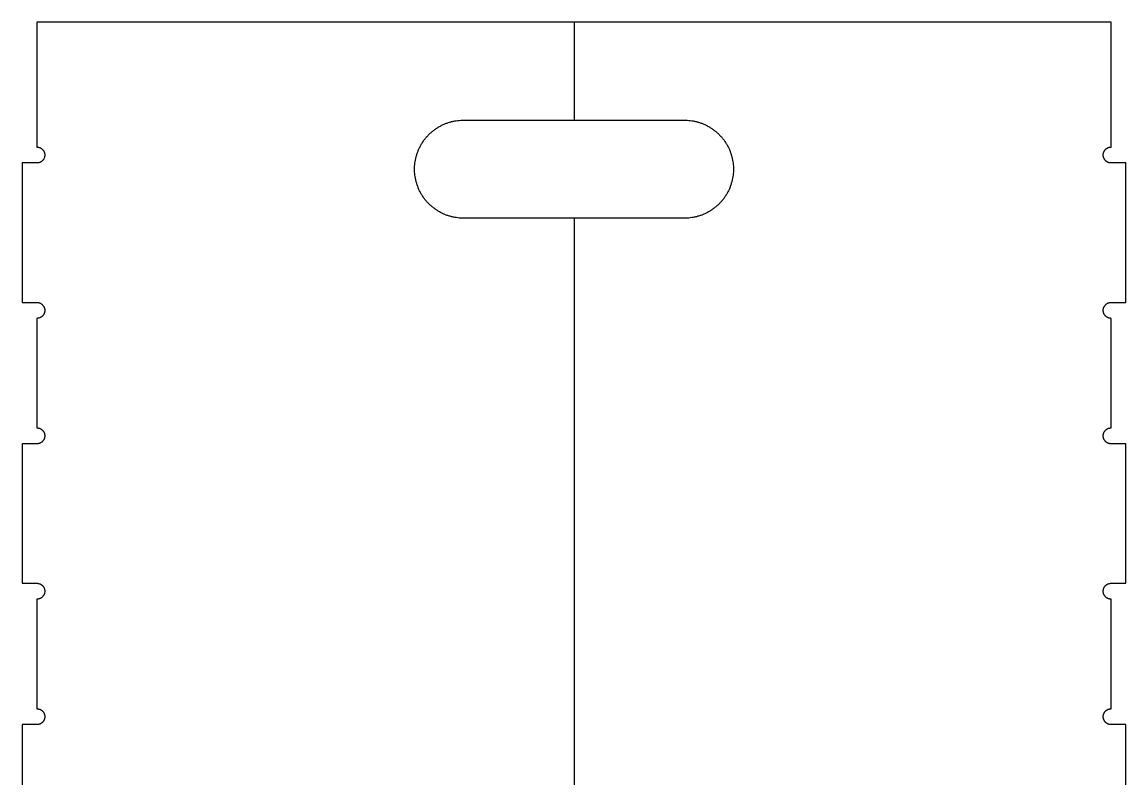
# Model space of a CAD drawing. Header units: millimetres. Extents: x -3003 to 2440, y -88 to 1748.
# Drawn here: x -1476.2 to -1026.2, y 1439.7 to 1748.4 of the extents above; entities that cross this region are included whole.
import ezdxf

# ---------------------------------------------------------------- set-up
doc = ezdxf.new("R2010")
doc.units = ezdxf.units.MM
doc.header["$MEASUREMENT"] = 0
doc.layers.add('LAID OUT PARTS', color=7, linetype='Continuous', true_color=0x000000)

msp = doc.modelspace()

# ---------------------------------------------------------------- linework, layer by layer
at = {"layer": 'LAID OUT PARTS'}
for p, q in [((-1251.18, 1748.39, -6), (-1251.18, 1708.39, -6)), ((-1251.18, 1748.39), (-1251.18, 1708.39)), ((-1251.18, 1668.39, -6), (-1251.18, 1124.39, -6)), ((-1251.18, 1668.39), (-1251.18, 1124.39))]:
    msp.add_line(p, q, dxfattribs=at)
for points, degree in [([(-1032.18, 1748.39, -6), (-1251.18, 1748.39, -6), (-1470.18, 1748.39, -6)], 2), ([(-1470.18, 1748.39, -6), (-1470.18, 1748.39, -3), (-1470.18, 1748.39)], 2), ([(-1032.18, 1748.39), (-1251.18, 1748.39), (-1470.18, 1748.39)], 2), ([(-1470.18, 1748.39, -6), (-1470.18, 1722.91, -6), (-1470.18, 1697.42, -6)], 2), ([(-1470.18, 1748.39), (-1470.18, 1722.91), (-1470.18, 1697.42)], 2), ([(-1032.18, 1748.39, -3), (-1251.18, 1748.39, -3), (-1470.18, 1748.39, -3)], 2), ([(-1470.18, 1748.39, -3), (-1470.18, 1722.91, -3), (-1470.18, 1697.42, -3)], 2), ([(-1251.18, 1748.39, -6), (-1251.18, 1748.39, -3), (-1251.18, 1748.39)], 2), ([(-1032.18, 1697.42, -6), (-1032.18, 1722.91, -6), (-1032.18, 1748.39, -6)], 2), ([(-1032.18, 1748.39, -6), (-1032.18, 1748.39, -3), (-1032.18, 1748.39)], 2), ([(-1032.18, 1697.42), (-1032.18, 1722.91), (-1032.18, 1748.39)], 2), ([(-1032.18, 1697.42, -3), (-1032.18, 1722.91, -3), (-1032.18, 1748.39, -3)], 2), ([(-1470.18, 1722.91, -6), (-1470.18, 1722.91, -3), (-1470.18, 1722.91)], 2), ([(-1032.18, 1722.91, -6), (-1032.18, 1722.91, -3), (-1032.18, 1722.91)], 2), ([(-1296.18, 1708.39, -6), (-1296.18, 1708.39, -3), (-1296.18, 1708.39)], 2), ([(-1296.18, 1708.39, -6), (-1266.18, 1708.39, -6), (-1236.18, 1708.39, -6), (-1206.18, 1708.39, -6)], 3), ([(-1296.18, 1708.39), (-1266.18, 1708.39), (-1236.18, 1708.39), (-1206.18, 1708.39)], 3), ([(-1296.18, 1708.39, -3), (-1266.18, 1708.39, -3), (-1236.18, 1708.39, -3), (-1206.18, 1708.39, -3)], 3), ([(-1251.18, 1708.39, -6), (-1251.18, 1708.39, -3), (-1251.18, 1708.39)], 2), ([(-1206.18, 1708.39, -6), (-1206.18, 1708.39, -3), (-1206.18, 1708.39)], 2), ([(-1470.18, 1697.42, -6), (-1470.18, 1697.42, -3), (-1470.18, 1697.42)], 2), ([(-1032.18, 1697.42, -6), (-1032.18, 1697.42, -3), (-1032.18, 1697.42)], 2), ([(-1466.93, 1694.17, -6), (-1466.93, 1694.17, -3), (-1466.93, 1694.17)], 2), ([(-1035.43, 1694.17, -6), (-1035.43, 1694.17, -3), (-1035.43, 1694.17)], 2), ([(-1034.48, 1696.47, -6), (-1034.48, 1696.47, -3), (-1034.48, 1696.47)], 2), ([(-1470.18, 1690.92, -6), (-1473.18, 1690.92, -6), (-1476.18, 1690.92, -6)], 2), ([(-1476.18, 1690.92, -6), (-1476.18, 1690.92, -3), (-1476.18, 1690.92)], 2), ([(-1470.18, 1690.92), (-1473.18, 1690.92), (-1476.18, 1690.92)], 2), ([(-1476.18, 1690.92, -6), (-1476.18, 1662.48, -6), (-1476.18, 1634.05, -6)], 2), ([(-1476.18, 1690.92), (-1476.18, 1662.48), (-1476.18, 1634.05)], 2), ([(-1470.18, 1690.92, -3), (-1473.18, 1690.92, -3), (-1476.18, 1690.92, -3)], 2), ([(-1476.18, 1690.92, -3), (-1476.18, 1662.48, -3), (-1476.18, 1634.05, -3)], 2), ([(-1473.18, 1690.92, -6), (-1473.18, 1690.92, -3), (-1473.18, 1690.92)], 2), ([(-1470.18, 1690.92, -6), (-1470.18, 1690.92, -3), (-1470.18, 1690.92)], 2), ([(-1316.18, 1688.39, -6), (-1316.18, 1688.39, -3), (-1316.18, 1688.39)], 2), ([(-1186.18, 1688.39, -6), (-1186.18, 1688.39, -3), (-1186.18, 1688.39)], 2), ([(-1034.48, 1691.87, -6), (-1034.48, 1691.87, -3), (-1034.48, 1691.87)], 2), ([(-1026.18, 1690.92, -6), (-1029.18, 1690.92, -6), (-1032.18, 1690.92, -6)], 2), ([(-1032.18, 1690.92, -6), (-1032.18, 1690.92, -3), (-1032.18, 1690.92)], 2), ([(-1026.18, 1690.92), (-1029.18, 1690.92), (-1032.18, 1690.92)], 2), ([(-1026.18, 1690.92, -3), (-1029.18, 1690.92, -3), (-1032.18, 1690.92, -3)], 2), ([(-1029.18, 1690.92, -6), (-1029.18, 1690.92, -3), (-1029.18, 1690.92)], 2), ([(-1026.18, 1634.05, -6), (-1026.18, 1662.48, -6), (-1026.18, 1690.92, -6)], 2), ([(-1026.18, 1690.92, -6), (-1026.18, 1690.92, -3), (-1026.18, 1690.92)], 2), ([(-1026.18, 1634.05), (-1026.18, 1662.48), (-1026.18, 1690.92)], 2), ([(-1026.18, 1634.05, -3), (-1026.18, 1662.48, -3), (-1026.18, 1690.92, -3)], 2), ([(-1296.18, 1668.39, -6), (-1296.18, 1668.39, -3), (-1296.18, 1668.39)], 2), ([(-1206.18, 1668.39, -6), (-1236.18, 1668.39, -6), (-1266.18, 1668.39, -6), (-1296.18, 1668.39, -6)], 3), ([(-1206.18, 1668.39), (-1236.18, 1668.39), (-1266.18, 1668.39), (-1296.18, 1668.39)], 3), ([(-1206.18, 1668.39, -3), (-1236.18, 1668.39, -3), (-1266.18, 1668.39, -3), (-1296.18, 1668.39, -3)], 3), ([(-1251.18, 1668.39, -6), (-1251.18, 1668.39, -3), (-1251.18, 1668.39)], 2), ([(-1206.18, 1668.39, -6), (-1206.18, 1668.39, -3), (-1206.18, 1668.39)], 2), ([(-1476.18, 1662.48, -6), (-1476.18, 1662.48, -3), (-1476.18, 1662.48)], 2), ([(-1026.18, 1662.48, -6), (-1026.18, 1662.48, -3), (-1026.18, 1662.48)], 2), ([(-1476.18, 1634.05, -6), (-1476.18, 1634.05, -3), (-1476.18, 1634.05)], 2), ([(-1476.18, 1634.05, -6), (-1473.18, 1634.05, -6), (-1470.18, 1634.05, -6)], 2), ([(-1476.18, 1634.05), (-1473.18, 1634.05), (-1470.18, 1634.05)], 2), ([(-1476.18, 1634.05, -3), (-1473.18, 1634.05, -3), (-1470.18, 1634.05, -3)], 2), ([(-1473.18, 1634.05, -6), (-1473.18, 1634.05, -3), (-1473.18, 1634.05)], 2), ([(-1470.18, 1634.05, -6), (-1470.18, 1634.05, -3), (-1470.18, 1634.05)], 2), ([(-1032.18, 1634.05, -6), (-1032.18, 1634.05, -3), (-1032.18, 1634.05)], 2), ([(-1032.18, 1634.05, -6), (-1029.18, 1634.05, -6), (-1026.18, 1634.05, -6)], 2), ([(-1032.18, 1634.05), (-1029.18, 1634.05), (-1026.18, 1634.05)], 2), ([(-1032.18, 1634.05, -3), (-1029.18, 1634.05, -3), (-1026.18, 1634.05, -3)], 2), ([(-1029.18, 1634.05, -6), (-1029.18, 1634.05, -3), (-1029.18, 1634.05)], 2), ([(-1026.18, 1634.05, -6), (-1026.18, 1634.05, -3), (-1026.18, 1634.05)], 2), ([(-1466.93, 1630.8, -6), (-1466.93, 1630.8, -3), (-1466.93, 1630.8)], 2), ([(-1035.43, 1630.8, -6), (-1035.43, 1630.8, -3), (-1035.43, 1630.8)], 2), ([(-1470.18, 1627.55, -6), (-1470.18, 1627.55, -3), (-1470.18, 1627.55)], 2), ([(-1470.18, 1627.55, -6), (-1470.18, 1605.21, -6), (-1470.18, 1582.87, -6)], 2), ([(-1470.18, 1627.55), (-1470.18, 1605.21), (-1470.18, 1582.87)], 2), ([(-1470.18, 1627.55, -3), (-1470.18, 1605.21, -3), (-1470.18, 1582.87, -3)], 2), ([(-1032.18, 1582.87, -6), (-1032.18, 1605.21, -6), (-1032.18, 1627.55, -6)], 2), ([(-1032.18, 1627.55, -6), (-1032.18, 1627.55, -3), (-1032.18, 1627.55)], 2), ([(-1032.18, 1582.87), (-1032.18, 1605.21), (-1032.18, 1627.55)], 2), ([(-1032.18, 1582.87, -3), (-1032.18, 1605.21, -3), (-1032.18, 1627.55, -3)], 2), ([(-1470.18, 1605.21, -6), (-1470.18, 1605.21, -3), (-1470.18, 1605.21)], 2), ([(-1032.18, 1605.21, -6), (-1032.18, 1605.21, -3), (-1032.18, 1605.21)], 2), ([(-1470.18, 1582.87, -6), (-1470.18, 1582.87, -3), (-1470.18, 1582.87)], 2), ([(-1466.93, 1579.62, -6), (-1466.93, 1579.62, -3), (-1466.93, 1579.62)], 2), ([(-1035.43, 1579.62, -6), (-1035.43, 1579.62, -3), (-1035.43, 1579.62)], 2), ([(-1032.18, 1582.87, -6), (-1032.18, 1582.87, -3), (-1032.18, 1582.87)], 2), ([(-1470.18, 1576.37, -6), (-1473.18, 1576.37, -6), (-1476.18, 1576.37, -6)], 2), ([(-1476.18, 1576.37, -6), (-1476.18, 1576.37, -3), (-1476.18, 1576.37)], 2), ([(-1470.18, 1576.37), (-1473.18, 1576.37), (-1476.18, 1576.37)], 2), ([(-1476.18, 1576.37, -6), (-1476.18, 1547.94, -6), (-1476.18, 1519.5, -6)], 2), ([(-1476.18, 1576.37), (-1476.18, 1547.94), (-1476.18, 1519.5)], 2), ([(-1470.18, 1576.37, -3), (-1473.18, 1576.37, -3), (-1476.18, 1576.37, -3)], 2), ([(-1476.18, 1576.37, -3), (-1476.18, 1547.94, -3), (-1476.18, 1519.5, -3)], 2), ([(-1473.18, 1576.37, -6), (-1473.18, 1576.37, -3), (-1473.18, 1576.37)], 2), ([(-1470.18, 1576.37, -6), (-1470.18, 1576.37, -3), (-1470.18, 1576.37)], 2), ([(-1026.18, 1576.37, -6), (-1029.18, 1576.37, -6), (-1032.18, 1576.37, -6)], 2), ([(-1032.18, 1576.37, -6), (-1032.18, 1576.37, -3), (-1032.18, 1576.37)], 2), ([(-1026.18, 1576.37), (-1029.18, 1576.37), (-1032.18, 1576.37)], 2), ([(-1026.18, 1576.37, -3), (-1029.18, 1576.37, -3), (-1032.18, 1576.37, -3)], 2), ([(-1029.18, 1576.37, -6), (-1029.18, 1576.37, -3), (-1029.18, 1576.37)], 2), ([(-1026.18, 1519.5, -6), (-1026.18, 1547.94, -6), (-1026.18, 1576.37, -6)], 2), ([(-1026.18, 1576.37, -6), (-1026.18, 1576.37, -3), (-1026.18, 1576.37)], 2), ([(-1026.18, 1519.5), (-1026.18, 1547.94), (-1026.18, 1576.37)], 2), ([(-1026.18, 1519.5, -3), (-1026.18, 1547.94, -3), (-1026.18, 1576.37, -3)], 2), ([(-1476.18, 1547.94, -6), (-1476.18, 1547.94, -3), (-1476.18, 1547.94)], 2), ([(-1026.18, 1547.94, -6), (-1026.18, 1547.94, -3), (-1026.18, 1547.94)], 2), ([(-1476.18, 1519.5, -6), (-1476.18, 1519.5, -3), (-1476.18, 1519.5)], 2), ([(-1476.18, 1519.5, -6), (-1473.18, 1519.5, -6), (-1470.18, 1519.5, -6)], 2), ([(-1476.18, 1519.5), (-1473.18, 1519.5), (-1470.18, 1519.5)], 2), ([(-1476.18, 1519.5, -3), (-1473.18, 1519.5, -3), (-1470.18, 1519.5, -3)], 2), ([(-1473.18, 1519.5, -6), (-1473.18, 1519.5, -3), (-1473.18, 1519.5)], 2), ([(-1470.18, 1519.5, -6), (-1470.18, 1519.5, -3), (-1470.18, 1519.5)], 2), ([(-1032.18, 1519.5, -6), (-1032.18, 1519.5, -3), (-1032.18, 1519.5)], 2), ([(-1032.18, 1519.5, -6), (-1029.18, 1519.5, -6), (-1026.18, 1519.5, -6)], 2), ([(-1032.18, 1519.5), (-1029.18, 1519.5), (-1026.18, 1519.5)], 2), ([(-1032.18, 1519.5, -3), (-1029.18, 1519.5, -3), (-1026.18, 1519.5, -3)], 2), ([(-1029.18, 1519.5, -6), (-1029.18, 1519.5, -3), (-1029.18, 1519.5)], 2), ([(-1026.18, 1519.5, -6), (-1026.18, 1519.5, -3), (-1026.18, 1519.5)], 2), ([(-1470.18, 1513, -6), (-1470.18, 1513, -3), (-1470.18, 1513)], 2), ([(-1470.18, 1513, -6), (-1470.18, 1490.67, -6), (-1470.18, 1468.33, -6)], 2), ([(-1470.18, 1513), (-1470.18, 1490.67), (-1470.18, 1468.33)], 2), ([(-1470.18, 1513, -3), (-1470.18, 1490.67, -3), (-1470.18, 1468.33, -3)], 2), ([(-1466.93, 1516.25, -6), (-1466.93, 1516.25, -3), (-1466.93, 1516.25)], 2), ([(-1035.43, 1516.25, -6), (-1035.43, 1516.25, -3), (-1035.43, 1516.25)], 2), ([(-1032.18, 1468.33, -6), (-1032.18, 1490.67, -6), (-1032.18, 1513, -6)], 2), ([(-1032.18, 1513, -6), (-1032.18, 1513, -3), (-1032.18, 1513)], 2), ([(-1032.18, 1468.33), (-1032.18, 1490.67), (-1032.18, 1513)], 2), ([(-1032.18, 1468.33, -3), (-1032.18, 1490.67, -3), (-1032.18, 1513, -3)], 2), ([(-1470.18, 1490.67, -6), (-1470.18, 1490.67, -3), (-1470.18, 1490.67)], 2), ([(-1032.18, 1490.67, -6), (-1032.18, 1490.67, -3), (-1032.18, 1490.67)], 2), ([(-1470.18, 1468.33, -6), (-1470.18, 1468.33, -3), (-1470.18, 1468.33)], 2), ([(-1467.88, 1467.38, -6), (-1467.88, 1467.38, -3), (-1467.88, 1467.38)], 2), ([(-1034.48, 1467.38, -6), (-1034.48, 1467.38, -3), (-1034.48, 1467.38)], 2), ([(-1032.18, 1468.33, -6), (-1032.18, 1468.33, -3), (-1032.18, 1468.33)], 2), ([(-1467.88, 1462.78, -6), (-1467.88, 1462.78, -3), (-1467.88, 1462.78)], 2), ([(-1466.93, 1465.08, -6), (-1466.93, 1465.08, -3), (-1466.93, 1465.08)], 2), ([(-1035.43, 1465.08, -6), (-1035.43, 1465.08, -3), (-1035.43, 1465.08)], 2), ([(-1034.48, 1462.78, -6), (-1034.48, 1462.78, -3), (-1034.48, 1462.78)], 2), ([(-1470.18, 1461.83, -6), (-1473.18, 1461.83, -6), (-1476.18, 1461.83, -6)], 2), ([(-1476.18, 1461.83, -6), (-1476.18, 1461.83, -3), (-1476.18, 1461.83)], 2), ([(-1470.18, 1461.83), (-1473.18, 1461.83), (-1476.18, 1461.83)], 2), ([(-1476.18, 1461.83, -6), (-1476.18, 1433.39, -6), (-1476.18, 1404.96, -6)], 2), ([(-1476.18, 1461.83), (-1476.18, 1433.39), (-1476.18, 1404.96)], 2), ([(-1470.18, 1461.83, -3), (-1473.18, 1461.83, -3), (-1476.18, 1461.83, -3)], 2), ([(-1476.18, 1461.83, -3), (-1476.18, 1433.39, -3), (-1476.18, 1404.96, -3)], 2), ([(-1473.18, 1461.83, -6), (-1473.18, 1461.83, -3), (-1473.18, 1461.83)], 2), ([(-1470.18, 1461.83, -6), (-1470.18, 1461.83, -3), (-1470.18, 1461.83)], 2), ([(-1026.18, 1461.83, -6), (-1029.18, 1461.83, -6), (-1032.18, 1461.83, -6)], 2), ([(-1032.18, 1461.83, -6), (-1032.18, 1461.83, -3), (-1032.18, 1461.83)], 2), ([(-1026.18, 1461.83), (-1029.18, 1461.83), (-1032.18, 1461.83)], 2), ([(-1026.18, 1461.83, -3), (-1029.18, 1461.83, -3), (-1032.18, 1461.83, -3)], 2), ([(-1029.18, 1461.83, -6), (-1029.18, 1461.83, -3), (-1029.18, 1461.83)], 2), ([(-1026.18, 1404.96, -6), (-1026.18, 1433.39, -6), (-1026.18, 1461.83, -6)], 2), ([(-1026.18, 1461.83, -6), (-1026.18, 1461.83, -3), (-1026.18, 1461.83)], 2), ([(-1026.18, 1404.96), (-1026.18, 1433.39), (-1026.18, 1461.83)], 2), ([(-1026.18, 1404.96, -3), (-1026.18, 1433.39, -3), (-1026.18, 1461.83, -3)], 2)]:
    msp.add_open_spline(points, degree=degree, dxfattribs=at)
for points, weights, degree, knots in [([(-1296.18, 1668.39, -6), (-1307.9, 1668.39, -6), (-1316.18, 1676.68, -6), (-1316.18, 1688.39, -6), (-1316.18, 1700.11, -6), (-1307.9, 1708.39, -6), (-1296.18, 1708.39, -6)], [1, 0.804737854124, 0.804737854124, 1, 0.804737854124, 0.804737854124, 1], 3, [-253.25736, -253.25736, -253.25736, -253.25736, -221.848149, -221.848149, -221.848149, -190.438937, -190.438937, -190.438937, -190.438937]), ([(-1296.18, 1668.39), (-1307.9, 1668.39), (-1316.18, 1676.68), (-1316.18, 1688.39), (-1316.18, 1700.11), (-1307.9, 1708.39), (-1296.18, 1708.39)], [1, 0.804737854124, 0.804737854124, 1, 0.804737854124, 0.804737854124, 1], 3, [-253.25736, -253.25736, -253.25736, -253.25736, -221.848149, -221.848149, -221.848149, -190.438937, -190.438937, -190.438937, -190.438937]), ([(-1296.18, 1668.39, -3), (-1307.9, 1668.39, -3), (-1316.18, 1676.68, -3), (-1316.18, 1688.39, -3), (-1316.18, 1700.11, -3), (-1307.9, 1708.39, -3), (-1296.18, 1708.39, -3)], [1, 0.804737854124, 0.804737854124, 1, 0.804737854124, 0.804737854124, 1], 3, [-253.25736, -253.25736, -253.25736, -253.25736, -221.848149, -221.848149, -221.848149, -190.438937, -190.438937, -190.438937, -190.438937]), ([(-1206.18, 1708.39, -6), (-1194.47, 1708.39, -6), (-1186.18, 1700.11, -6), (-1186.18, 1688.39, -6), (-1186.18, 1676.68, -6), (-1194.47, 1668.39, -6), (-1206.18, 1668.39, -6)], [1, 0.804737854124, 0.804737854124, 1, 0.804737854124, 0.804737854124, 1], 3, [-100.438937, -100.438937, -100.438937, -100.438937, -69.029726, -69.029726, -69.029726, -37.620515, -37.620515, -37.620515, -37.620515]), ([(-1206.18, 1708.39), (-1194.47, 1708.39), (-1186.18, 1700.11), (-1186.18, 1688.39), (-1186.18, 1676.68), (-1194.47, 1668.39), (-1206.18, 1668.39)], [1, 0.804737854124, 0.804737854124, 1, 0.804737854124, 0.804737854124, 1], 3, [-100.438937, -100.438937, -100.438937, -100.438937, -69.029726, -69.029726, -69.029726, -37.620515, -37.620515, -37.620515, -37.620515]), ([(-1206.18, 1708.39, -3), (-1194.47, 1708.39, -3), (-1186.18, 1700.11, -3), (-1186.18, 1688.39, -3), (-1186.18, 1676.68, -3), (-1194.47, 1668.39, -3), (-1206.18, 1668.39, -3)], [1, 0.804737854124, 0.804737854124, 1, 0.804737854124, 0.804737854124, 1], 3, [-100.438937, -100.438937, -100.438937, -100.438937, -69.029726, -69.029726, -69.029726, -37.620515, -37.620515, -37.620515, -37.620515]), ([(-1470.18, 1697.42, -6), (-1466.93, 1697.42, -6), (-1466.93, 1694.17, -6), (-1466.93, 1690.92, -6), (-1470.18, 1690.92, -6)], [1, 0.707106781187, 1, 0.707106781187, 1], 2, [-445.992092, -445.992092, -445.992092, -440.887004, -440.887004, -435.781915, -435.781915, -435.781915]), ([(-1470.18, 1697.42), (-1466.93, 1697.42), (-1466.93, 1694.17), (-1466.93, 1690.92), (-1470.18, 1690.92)], [1, 0.707106781187, 1, 0.707106781187, 1], 2, [-445.992092, -445.992092, -445.992092, -440.887004, -440.887004, -435.781915, -435.781915, -435.781915]), ([(-1470.18, 1697.42, -3), (-1466.93, 1697.42, -3), (-1466.93, 1694.17, -3), (-1466.93, 1690.92, -3), (-1470.18, 1690.92, -3)], [1, 0.707106781187, 1, 0.707106781187, 1], 2, [-445.992092, -445.992092, -445.992092, -440.887004, -440.887004, -435.781915, -435.781915, -435.781915]), ([(-1032.18, 1690.92, -6), (-1033.53, 1690.92, -6), (-1034.48, 1691.87, -6), (-1035.43, 1692.82, -6), (-1035.43, 1694.17, -6), (-1035.43, 1695.52, -6), (-1034.48, 1696.47, -6), (-1033.53, 1697.42, -6), (-1032.18, 1697.42, -6)], [1, 0.923879507612, 1, 0.923879507612, 1, 0.923879507612, 1, 0.923879507612, 1], 2, [-458.975285, -458.975285, -458.975285, -456.422741, -456.422741, -453.870196, -453.870196, -451.317652, -451.317652, -448.765107, -448.765107, -448.765107]), ([(-1032.18, 1690.92), (-1033.53, 1690.92), (-1034.48, 1691.87), (-1035.43, 1692.82), (-1035.43, 1694.17), (-1035.43, 1695.52), (-1034.48, 1696.47), (-1033.53, 1697.42), (-1032.18, 1697.42)], [1, 0.923879507612, 1, 0.923879507612, 1, 0.923879507612, 1, 0.923879507612, 1], 2, [-458.975285, -458.975285, -458.975285, -456.422741, -456.422741, -453.870196, -453.870196, -451.317652, -451.317652, -448.765107, -448.765107, -448.765107]), ([(-1032.18, 1690.92, -3), (-1033.53, 1690.92, -3), (-1034.48, 1691.87, -3), (-1035.43, 1692.82, -3), (-1035.43, 1694.17, -3), (-1035.43, 1695.52, -3), (-1034.48, 1696.47, -3), (-1033.53, 1697.42, -3), (-1032.18, 1697.42, -3)], [1, 0.923879507612, 1, 0.923879507612, 1, 0.923879507612, 1, 0.923879507612, 1], 2, [-458.975285, -458.975285, -458.975285, -456.422741, -456.422741, -453.870196, -453.870196, -451.317652, -451.317652, -448.765107, -448.765107, -448.765107]), ([(-1470.18, 1634.05, -6), (-1466.93, 1634.05, -6), (-1466.93, 1630.8, -6), (-1466.93, 1627.55, -6), (-1470.18, 1627.55, -6)], [1, 0.707106781187, 1, 0.707106781187, 1], 2, [-432.781915, -432.781915, -432.781915, -427.676827, -427.676827, -422.571739, -422.571739, -422.571739]), ([(-1470.18, 1634.05), (-1466.93, 1634.05), (-1466.93, 1630.8), (-1466.93, 1627.55), (-1470.18, 1627.55)], [1, 0.707106781187, 1, 0.707106781187, 1], 2, [-432.781915, -432.781915, -432.781915, -427.676827, -427.676827, -422.571739, -422.571739, -422.571739]), ([(-1470.18, 1634.05, -3), (-1466.93, 1634.05, -3), (-1466.93, 1630.8, -3), (-1466.93, 1627.55, -3), (-1470.18, 1627.55, -3)], [1, 0.707106781187, 1, 0.707106781187, 1], 2, [-432.781915, -432.781915, -432.781915, -427.676827, -427.676827, -422.571739, -422.571739, -422.571739]), ([(-1032.18, 1627.55, -6), (-1035.43, 1627.55, -6), (-1035.43, 1630.8, -6), (-1035.43, 1634.05, -6), (-1032.18, 1634.05, -6)], [1, 0.707106781187, 1, 0.707106781187, 1], 2, [-472.185461, -472.185461, -472.185461, -467.080373, -467.080373, -461.975285, -461.975285, -461.975285]), ([(-1032.18, 1627.55), (-1035.43, 1627.55), (-1035.43, 1630.8), (-1035.43, 1634.05), (-1032.18, 1634.05)], [1, 0.707106781187, 1, 0.707106781187, 1], 2, [-472.185461, -472.185461, -472.185461, -467.080373, -467.080373, -461.975285, -461.975285, -461.975285]), ([(-1032.18, 1627.55, -3), (-1035.43, 1627.55, -3), (-1035.43, 1630.8, -3), (-1035.43, 1634.05, -3), (-1032.18, 1634.05, -3)], [1, 0.707106781187, 1, 0.707106781187, 1], 2, [-472.185461, -472.185461, -472.185461, -467.080373, -467.080373, -461.975285, -461.975285, -461.975285]), ([(-1470.18, 1582.87, -6), (-1466.93, 1582.87, -6), (-1466.93, 1579.62, -6), (-1466.93, 1576.37, -6), (-1470.18, 1576.37, -6)], [1, 0.707106781187, 1, 0.707106781187, 1], 2, [-421.798723, -421.798723, -421.798723, -416.693635, -416.693635, -411.588547, -411.588547, -411.588547]), ([(-1470.18, 1582.87), (-1466.93, 1582.87), (-1466.93, 1579.62), (-1466.93, 1576.37), (-1470.18, 1576.37)], [1, 0.707106781187, 1, 0.707106781187, 1], 2, [-421.798723, -421.798723, -421.798723, -416.693635, -416.693635, -411.588547, -411.588547, -411.588547]), ([(-1470.18, 1582.87, -3), (-1466.93, 1582.87, -3), (-1466.93, 1579.62, -3), (-1466.93, 1576.37, -3), (-1470.18, 1576.37, -3)], [1, 0.707106781187, 1, 0.707106781187, 1], 2, [-421.798723, -421.798723, -421.798723, -416.693635, -416.693635, -411.588547, -411.588547, -411.588547]), ([(-1032.18, 1576.37, -6), (-1035.43, 1576.37, -6), (-1035.43, 1579.62, -6), (-1035.43, 1582.87, -6), (-1032.18, 1582.87, -6)], [1, 0.707106781187, 1, 0.707106781187, 1], 2, [-483.168653, -483.168653, -483.168653, -478.063565, -478.063565, -472.958477, -472.958477, -472.958477]), ([(-1032.18, 1576.37), (-1035.43, 1576.37), (-1035.43, 1579.62), (-1035.43, 1582.87), (-1032.18, 1582.87)], [1, 0.707106781187, 1, 0.707106781187, 1], 2, [-483.168653, -483.168653, -483.168653, -478.063565, -478.063565, -472.958477, -472.958477, -472.958477]), ([(-1032.18, 1576.37, -3), (-1035.43, 1576.37, -3), (-1035.43, 1579.62, -3), (-1035.43, 1582.87, -3), (-1032.18, 1582.87, -3)], [1, 0.707106781187, 1, 0.707106781187, 1], 2, [-483.168653, -483.168653, -483.168653, -478.063565, -478.063565, -472.958477, -472.958477, -472.958477]), ([(-1470.18, 1519.5, -6), (-1466.93, 1519.5, -6), (-1466.93, 1516.25, -6), (-1466.93, 1513, -6), (-1470.18, 1513, -6)], [1, 0.707106781186, 1, 0.707106781186, 1], 2, [-408.588547, -408.588547, -408.588547, -403.483459, -403.483459, -398.378371, -398.378371, -398.378371]), ([(-1470.18, 1519.5), (-1466.93, 1519.5), (-1466.93, 1516.25), (-1466.93, 1513), (-1470.18, 1513)], [1, 0.707106781186, 1, 0.707106781186, 1], 2, [-408.588547, -408.588547, -408.588547, -403.483459, -403.483459, -398.378371, -398.378371, -398.378371]), ([(-1470.18, 1519.5, -3), (-1466.93, 1519.5, -3), (-1466.93, 1516.25, -3), (-1466.93, 1513, -3), (-1470.18, 1513, -3)], [1, 0.707106781186, 1, 0.707106781186, 1], 2, [-408.588547, -408.588547, -408.588547, -403.483459, -403.483459, -398.378371, -398.378371, -398.378371]), ([(-1032.18, 1513, -6), (-1035.43, 1513, -6), (-1035.43, 1516.25, -6), (-1035.43, 1519.5, -6), (-1032.18, 1519.5, -6)], [1, 0.707106781187, 1, 0.707106781187, 1], 2, [-496.37883, -496.37883, -496.37883, -491.273741, -491.273741, -486.168653, -486.168653, -486.168653]), ([(-1032.18, 1513), (-1035.43, 1513), (-1035.43, 1516.25), (-1035.43, 1519.5), (-1032.18, 1519.5)], [1, 0.707106781187, 1, 0.707106781187, 1], 2, [-496.37883, -496.37883, -496.37883, -491.273741, -491.273741, -486.168653, -486.168653, -486.168653]), ([(-1032.18, 1513, -3), (-1035.43, 1513, -3), (-1035.43, 1516.25, -3), (-1035.43, 1519.5, -3), (-1032.18, 1519.5, -3)], [1, 0.707106781187, 1, 0.707106781187, 1], 2, [-496.37883, -496.37883, -496.37883, -491.273741, -491.273741, -486.168653, -486.168653, -486.168653]), ([(-1470.18, 1468.33, -6), (-1468.84, 1468.33, -6), (-1467.88, 1467.38, -6), (-1466.93, 1466.43, -6), (-1466.93, 1465.08, -6), (-1466.93, 1463.73, -6), (-1467.88, 1462.78, -6), (-1468.84, 1461.83, -6), (-1470.18, 1461.83, -6)], [1, 0.923879505892, 1, 0.923879505892, 1, 0.923879505892, 1, 0.923879505892, 1], 2, [-397.605355, -397.605355, -397.605355, -395.052811, -395.052811, -392.500266, -392.500266, -389.947722, -389.947722, -387.395177, -387.395177, -387.395177]), ([(-1470.18, 1468.33), (-1468.84, 1468.33), (-1467.88, 1467.38), (-1466.93, 1466.43), (-1466.93, 1465.08), (-1466.93, 1463.73), (-1467.88, 1462.78), (-1468.84, 1461.83), (-1470.18, 1461.83)], [1, 0.923879505892, 1, 0.923879505892, 1, 0.923879505892, 1, 0.923879505892, 1], 2, [-397.605355, -397.605355, -397.605355, -395.052811, -395.052811, -392.500266, -392.500266, -389.947722, -389.947722, -387.395177, -387.395177, -387.395177]), ([(-1470.18, 1468.33, -3), (-1468.84, 1468.33, -3), (-1467.88, 1467.38, -3), (-1466.93, 1466.43, -3), (-1466.93, 1465.08, -3), (-1466.93, 1463.73, -3), (-1467.88, 1462.78, -3), (-1468.84, 1461.83, -3), (-1470.18, 1461.83, -3)], [1, 0.923879505892, 1, 0.923879505892, 1, 0.923879505892, 1, 0.923879505892, 1], 2, [-397.605355, -397.605355, -397.605355, -395.052811, -395.052811, -392.500266, -392.500266, -389.947722, -389.947722, -387.395177, -387.395177, -387.395177]), ([(-1032.18, 1461.83, -6), (-1033.53, 1461.83, -6), (-1034.48, 1462.78, -6), (-1035.43, 1463.73, -6), (-1035.43, 1465.08, -6), (-1035.43, 1466.43, -6), (-1034.48, 1467.38, -6), (-1033.53, 1468.33, -6), (-1032.18, 1468.33, -6)], [1, 0.923879524358, 1, 0.923879524358, 1, 0.923879524358, 1, 0.923879524358, 1], 2, [-507.362022, -507.362022, -507.362022, -504.809478, -504.809478, -502.256934, -502.256934, -499.70439, -499.70439, -497.151845, -497.151845, -497.151845]), ([(-1032.18, 1461.83), (-1033.53, 1461.83), (-1034.48, 1462.78), (-1035.43, 1463.73), (-1035.43, 1465.08), (-1035.43, 1466.43), (-1034.48, 1467.38), (-1033.53, 1468.33), (-1032.18, 1468.33)], [1, 0.923879524358, 1, 0.923879524358, 1, 0.923879524358, 1, 0.923879524358, 1], 2, [-507.362022, -507.362022, -507.362022, -504.809478, -504.809478, -502.256934, -502.256934, -499.70439, -499.70439, -497.151845, -497.151845, -497.151845]), ([(-1032.18, 1461.83, -3), (-1033.53, 1461.83, -3), (-1034.48, 1462.78, -3), (-1035.43, 1463.73, -3), (-1035.43, 1465.08, -3), (-1035.43, 1466.43, -3), (-1034.48, 1467.38, -3), (-1033.53, 1468.33, -3), (-1032.18, 1468.33, -3)], [1, 0.923879524358, 1, 0.923879524358, 1, 0.923879524358, 1, 0.923879524358, 1], 2, [-507.362022, -507.362022, -507.362022, -504.809478, -504.809478, -502.256934, -502.256934, -499.70439, -499.70439, -497.151845, -497.151845, -497.151845])]:
    msp.add_rational_spline(points, weights, degree=degree, knots=knots, dxfattribs=at)

doc.saveas('drawing.dxf')
